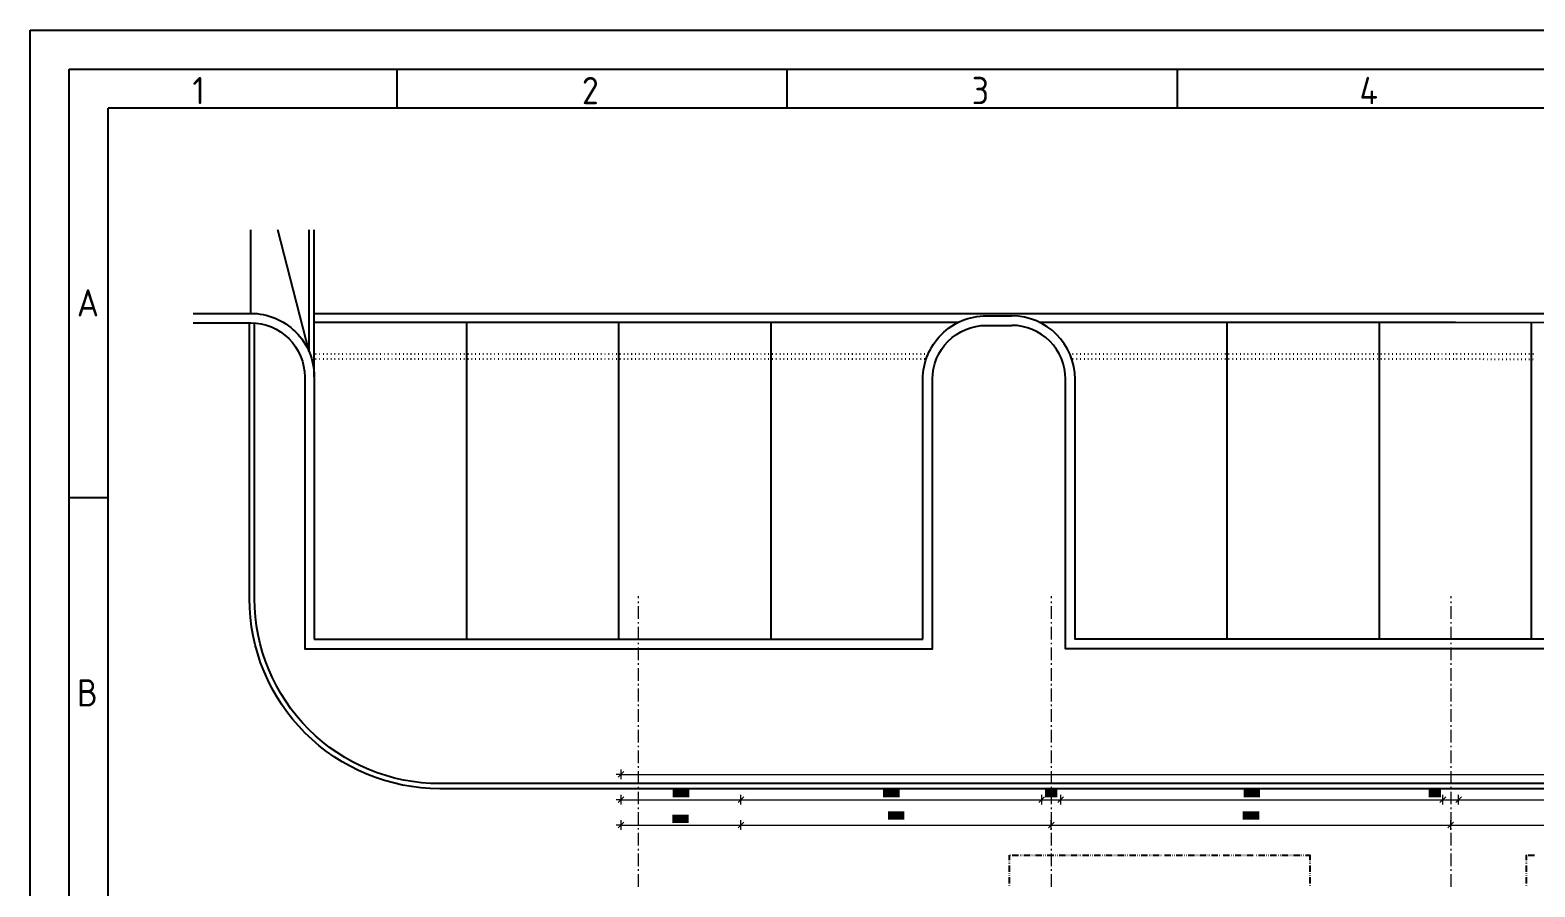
# Model space of a CAD drawing. Header units: millimetres. Extents: x 0 to 594, y 0 to 420.
# Drawn here: x 0 to 192.9, y 310.2 to 420 of the extents above; entities that cross this region are included whole.
import ezdxf

# ---------------------------------------------------------------- set-up
doc = ezdxf.new("R2010")
doc.units = ezdxf.units.MM
doc.header["$LTSCALE"] = 8
for name, color, linetype in [('035', 5, 'Continuous'), ('07', 7, 'Continuous'), ('PDF_CTU', 7, 'Continuous'), ('PDF_Dokresleni nad rovinou rezu', 7, 'Continuous'), ('PDF_Koty delkove', 7, 'Continuous'), ('PDF_Osy hlavni', 7, 'Continuous')]:
    doc.layers.add(name, color=color, linetype=linetype)
doc.styles.add('ISO Proportional', font='isocp.shx')

# ---------------------------------------------------------------- blocks, each defined once
blk = doc.blocks.new('IEC_border_a2')
at = {"layer": '035'}
for p, q in [((47, 415), (47, 410)), ((97, 415), (97, 410)), ((147, 415), (147, 410)), ((10, 10), (10, 410)), ((584, 410), (10, 410)), ((9.98, 360.04), (5, 360.04))]:
    blk.add_line(p, q, dxfattribs=at)
blk.add_lwpolyline([(0, 420), (594, 420), (594, 0), (0, 0)], close=True, dxfattribs=at)
at = {"layer": '07'}
blk.add_lwpolyline([(5, 415), (589, 415), (589, 5), (5, 5)], close=True, dxfattribs=at)
at = {"layer": '035', "style": 'ISO Proportional'}
for s, p in [('1', (20.81, 410.5)), ('2', (70.73, 410.5)), ('3', (120.68, 410.5)), ('4', (170.38, 410.5)), ('A', (6, 383.29)), ('B', (6, 333.29))]:
    blk.add_text(s, height=3.5, dxfattribs=at).set_placement(p)

msp = doc.modelspace()

# ---------------------------------------------------------------- linework, layer by layer
at = {"layer": 'PDF_CTU', "lineweight": 25}
for points in [[(20.9, 383.69), (28.28, 383.69, -0.414214), (36.41, 375.57), (36.41, 394.41)], [(20.9, 382.47), (28.28, 382.47, -0.414214), (35.19, 375.57), (35.19, 340.7), (115.64, 340.7), (115.64, 375.24, -0.414214), (122.55, 382.15), (125.8, 382.15)], [(458.4, 379.26), (458.4, 347.12, -0.414214), (434.02, 322.75), (415.75, 322.75), (52.5, 322.75, -0.414214), (28.12, 347.12), (28.12, 382.47)], [(406.16, 341.92), (406.16, 323.4), (52.5, 323.4, -0.414214), (28.77, 347.12), (28.77, 382.46)], [(36.41, 383.69), (424.03, 383.69), (433.59, 383.69, -0.058855), (458.57, 380.48, -0.085043), (491.74, 365.87, -0.100758), (522.01, 335.59, -0.085004), (536.62, 302.43, -0.057282), (539.82, 278.13), (539.75, 270.41), (539.82, 278.13)], [(114.42, 341.92), (114.42, 375.24, -0.414214), (122.55, 383.37), (125.8, 383.37)], [(328.96, 341.92), (328.95, 375.03, 0.414215), (320.83, 383.16), (317.58, 383.16, 0.414213), (309.45, 375.03), (309.45, 341.92), (231.44, 341.92), (231.44, 375.18, 0.414213), (223.31, 383.31), (220.06, 383.31, 0.414214), (211.94, 375.18), (211.94, 341.92), (133.92, 341.92), (133.92, 375.24, 0.414213), (125.8, 383.37)], [(406.32, 340.7), (327.74, 340.7), (327.74, 375.03, 0.414213), (320.83, 381.94), (317.58, 381.94, 0.414213), (310.67, 375.03), (310.67, 340.7), (230.22, 340.7), (230.22, 375.18, 0.414213), (223.31, 382.09), (220.06, 382.09, 0.414213), (213.15, 375.18), (213.15, 340.7), (132.7, 340.7), (132.7, 375.24, 0.414214), (125.8, 382.15)]]:
    msp.add_lwpolyline(points, format="xyb", dxfattribs=at)
for points in [[(28.28, 383.69), (28.28, 394.41)], [(35.76, 378.75), (31.76, 394.41)], [(35.76, 378.75), (35.76, 394.41)], [(36.41, 382.55), (119, 382.55)], [(55.91, 382.55), (55.91, 341.92)], [(75.41, 382.55), (75.41, 341.92)], [(94.92, 382.55), (94.92, 341.92)], [(129.34, 382.55), (182.68, 382.55), (216.53, 382.5)], [(153.43, 341.92), (153.43, 382.55)], [(172.93, 341.92), (172.93, 382.55)], [(192.43, 341.92), (192.43, 382.54)], [(36.58, 378.49), (36.67, 378.49)], [(37.07, 378.49), (37.15, 378.49)], [(37.56, 378.49), (37.64, 378.49)], [(38.05, 378.49), (38.13, 378.49)], [(38.53, 378.49), (38.62, 378.49)], [(39.02, 378.49), (39.1, 378.49)], [(39.51, 378.49), (39.59, 378.49)], [(40, 378.49), (40.08, 378.49)], [(40.49, 378.49), (40.57, 378.49)], [(40.97, 378.49), (41.05, 378.49)], [(41.46, 378.49), (41.54, 378.49)], [(41.95, 378.49), (42.03, 378.49)], [(42.44, 378.49), (42.52, 378.49)], [(42.92, 378.49), (43, 378.49)], [(43.41, 378.49), (43.49, 378.49)], [(43.9, 378.49), (43.98, 378.49)], [(44.39, 378.49), (44.47, 378.49)], [(44.87, 378.49), (44.95, 378.49)], [(45.36, 378.49), (45.44, 378.49)], [(45.85, 378.49), (45.93, 378.49)], [(46.34, 378.49), (46.42, 378.49)], [(46.82, 378.49), (46.91, 378.49)], [(47.31, 378.49), (47.39, 378.49)], [(47.8, 378.49), (47.88, 378.49)], [(48.29, 378.49), (48.37, 378.49)], [(48.77, 378.49), (48.86, 378.49)], [(49.26, 378.49), (49.34, 378.49)], [(49.75, 378.49), (49.83, 378.49)], [(50.24, 378.49), (50.32, 378.49)], [(50.72, 378.49), (50.81, 378.49)], [(51.21, 378.49), (51.29, 378.49)], [(51.7, 378.49), (51.78, 378.49)], [(52.19, 378.49), (52.27, 378.49)], [(52.67, 378.49), (52.76, 378.49)], [(53.16, 378.49), (53.24, 378.49)], [(53.65, 378.49), (53.73, 378.49)], [(54.14, 378.49), (54.22, 378.49)], [(54.63, 378.49), (54.71, 378.49)], [(55.11, 378.49), (55.19, 378.49)], [(55.6, 378.49), (55.68, 378.49)], [(56.09, 378.49), (56.17, 378.49)], [(56.58, 378.49), (56.66, 378.49)], [(57.06, 378.49), (57.14, 378.49)], [(57.55, 378.49), (57.63, 378.49)], [(58.04, 378.49), (58.12, 378.49)], [(58.53, 378.49), (58.61, 378.49)], [(59.01, 378.49), (59.09, 378.49)], [(59.5, 378.49), (59.58, 378.49)], [(59.99, 378.49), (60.07, 378.49)], [(60.48, 378.49), (60.56, 378.49)], [(60.96, 378.49), (61.05, 378.49)], [(61.45, 378.49), (61.53, 378.49)], [(61.94, 378.49), (62.02, 378.49)], [(62.43, 378.49), (62.51, 378.49)], [(62.91, 378.49), (63, 378.49)], [(63.4, 378.49), (63.48, 378.49)], [(63.89, 378.49), (63.97, 378.49)], [(64.38, 378.49), (64.46, 378.49)], [(64.86, 378.49), (64.95, 378.49)], [(65.35, 378.49), (65.43, 378.49)], [(65.84, 378.49), (65.92, 378.49)], [(66.33, 378.49), (66.41, 378.49)], [(66.81, 378.49), (66.9, 378.49)], [(67.3, 378.49), (67.38, 378.49)], [(67.79, 378.49), (67.87, 378.49)], [(68.28, 378.49), (68.36, 378.49)], [(68.77, 378.49), (68.85, 378.49)], [(69.25, 378.49), (69.33, 378.49)], [(69.74, 378.49), (69.82, 378.49)], [(70.23, 378.49), (70.31, 378.49)], [(70.72, 378.49), (70.8, 378.49)], [(71.2, 378.49), (71.28, 378.49)], [(71.69, 378.49), (71.77, 378.49)], [(72.18, 378.49), (72.26, 378.49)], [(72.67, 378.49), (72.75, 378.49)], [(73.15, 378.49), (73.23, 378.49)], [(73.64, 378.49), (73.72, 378.49)], [(74.13, 378.49), (74.21, 378.49)], [(74.62, 378.49), (74.7, 378.49)], [(75.1, 378.49), (75.18, 378.49)], [(75.59, 378.49), (75.67, 378.49)], [(76.08, 378.49), (76.16, 378.49)], [(76.57, 378.49), (76.65, 378.49)], [(77.05, 378.49), (77.14, 378.49)], [(77.54, 378.49), (77.62, 378.49)], [(78.03, 378.49), (78.11, 378.49)], [(78.52, 378.49), (78.6, 378.49)], [(79, 378.49), (79.09, 378.49)], [(79.49, 378.49), (79.57, 378.49)], [(79.98, 378.49), (80.06, 378.49)], [(80.47, 378.49), (80.55, 378.49)], [(80.95, 378.49), (81.04, 378.49)], [(81.44, 378.49), (81.52, 378.49)], [(81.93, 378.49), (82.01, 378.49)], [(82.42, 378.49), (82.5, 378.49)], [(82.9, 378.49), (82.99, 378.49)], [(83.39, 378.49), (83.47, 378.49)], [(83.88, 378.49), (83.96, 378.49)], [(84.37, 378.49), (84.45, 378.49)], [(84.86, 378.49), (84.94, 378.49)], [(85.34, 378.49), (85.42, 378.49)], [(85.83, 378.49), (85.91, 378.49)], [(86.32, 378.49), (86.4, 378.49)], [(86.81, 378.49), (86.89, 378.49)], [(87.29, 378.49), (87.37, 378.49)], [(87.78, 378.49), (87.86, 378.49)], [(88.27, 378.49), (88.35, 378.49)], [(88.76, 378.49), (88.84, 378.49)], [(89.24, 378.49), (89.32, 378.49)], [(89.73, 378.49), (89.81, 378.49)], [(90.22, 378.49), (90.3, 378.49)], [(90.71, 378.49), (90.79, 378.49)], [(91.19, 378.49), (91.28, 378.49)], [(91.68, 378.49), (91.76, 378.49)], [(92.17, 378.49), (92.25, 378.49)], [(92.66, 378.49), (92.74, 378.49)], [(93.14, 378.49), (93.23, 378.49)], [(93.63, 378.49), (93.71, 378.49)], [(94.12, 378.49), (94.2, 378.49)], [(94.61, 378.49), (94.69, 378.49)], [(95.09, 378.49), (95.18, 378.49)], [(95.58, 378.49), (95.66, 378.49)], [(96.07, 378.49), (96.15, 378.49)], [(96.56, 378.49), (96.64, 378.49)], [(97.04, 378.49), (97.13, 378.49)], [(97.53, 378.49), (97.61, 378.49)], [(98.02, 378.49), (98.1, 378.49)], [(98.51, 378.49), (98.59, 378.49)], [(99, 378.49), (99.08, 378.49)], [(99.48, 378.49), (99.56, 378.49)], [(99.97, 378.49), (100.05, 378.49)], [(100.46, 378.49), (100.54, 378.49)], [(100.95, 378.49), (101.03, 378.49)], [(101.43, 378.49), (101.51, 378.49)], [(101.92, 378.49), (102, 378.49)], [(102.41, 378.49), (102.49, 378.49)], [(102.9, 378.49), (102.98, 378.49)], [(103.38, 378.49), (103.46, 378.49)], [(103.87, 378.49), (103.95, 378.49)], [(104.36, 378.49), (104.44, 378.49)], [(104.85, 378.49), (104.93, 378.49)], [(105.33, 378.49), (105.42, 378.49)], [(105.82, 378.49), (105.9, 378.49)], [(106.31, 378.49), (106.39, 378.49)], [(106.8, 378.49), (106.88, 378.49)], [(107.28, 378.49), (107.37, 378.49)], [(107.77, 378.49), (107.85, 378.49)], [(108.26, 378.49), (108.34, 378.49)], [(108.75, 378.49), (108.83, 378.49)], [(109.23, 378.49), (109.32, 378.49)], [(109.72, 378.49), (109.8, 378.49)], [(110.21, 378.49), (110.29, 378.49)], [(110.7, 378.49), (110.78, 378.49)], [(111.18, 378.49), (111.27, 378.49)], [(111.67, 378.49), (111.75, 378.49)], [(112.16, 378.49), (112.24, 378.49)], [(112.65, 378.49), (112.73, 378.49)], [(113.14, 378.49), (113.22, 378.49)], [(113.62, 378.49), (113.7, 378.49)], [(114.11, 378.49), (114.19, 378.49)], [(114.6, 378.49), (114.68, 378.49)], [(115.09, 378.49), (115.1, 378.49)], [(133.61, 378.49), (133.69, 378.49)], [(134.1, 378.49), (134.18, 378.49)], [(134.59, 378.49), (134.67, 378.49)], [(135.08, 378.49), (135.16, 378.49)], [(135.56, 378.49), (135.65, 378.49)], [(136.05, 378.49), (136.13, 378.49)], [(136.54, 378.49), (136.62, 378.49)], [(137.03, 378.49), (137.11, 378.49)], [(137.51, 378.49), (137.6, 378.49)], [(138, 378.49), (138.08, 378.49)], [(138.49, 378.49), (138.57, 378.49)], [(138.98, 378.49), (139.06, 378.49)], [(139.46, 378.49), (139.55, 378.49)], [(139.95, 378.49), (140.03, 378.49)], [(140.44, 378.49), (140.52, 378.49)], [(140.93, 378.49), (141.01, 378.49)], [(141.41, 378.49), (141.5, 378.49)], [(141.9, 378.49), (141.98, 378.49)], [(142.39, 378.49), (142.47, 378.49)], [(142.88, 378.49), (142.96, 378.49)], [(143.37, 378.49), (143.45, 378.49)], [(143.85, 378.49), (143.93, 378.49)], [(144.34, 378.49), (144.42, 378.49)], [(144.83, 378.49), (144.91, 378.49)], [(145.32, 378.49), (145.4, 378.49)], [(145.8, 378.49), (145.88, 378.49)], [(146.29, 378.49), (146.37, 378.49)], [(146.78, 378.49), (146.86, 378.49)], [(147.27, 378.49), (147.35, 378.49)], [(147.75, 378.49), (147.83, 378.49)], [(148.24, 378.49), (148.32, 378.49)], [(148.73, 378.49), (148.81, 378.49)], [(149.22, 378.49), (149.3, 378.49)], [(149.7, 378.49), (149.79, 378.49)], [(150.19, 378.49), (150.27, 378.49)], [(150.68, 378.49), (150.76, 378.49)], [(151.17, 378.49), (151.25, 378.49)], [(151.65, 378.49), (151.74, 378.49)], [(152.14, 378.49), (152.22, 378.49)], [(152.63, 378.49), (152.71, 378.49)], [(153.12, 378.49), (153.2, 378.49)], [(153.6, 378.49), (153.69, 378.49)], [(154.09, 378.49), (154.17, 378.49)], [(154.58, 378.49), (154.66, 378.49)], [(155.07, 378.49), (155.15, 378.49)], [(155.55, 378.49), (155.64, 378.49)], [(156.04, 378.49), (156.12, 378.49)], [(156.53, 378.49), (156.61, 378.49)], [(157.02, 378.49), (157.1, 378.49)], [(157.51, 378.49), (157.59, 378.49)], [(157.99, 378.49), (158.07, 378.49)], [(158.48, 378.49), (158.56, 378.49)], [(158.97, 378.49), (159.05, 378.49)], [(159.46, 378.49), (159.54, 378.49)], [(159.94, 378.49), (160.02, 378.49)], [(160.43, 378.49), (160.51, 378.49)], [(160.92, 378.49), (161, 378.49)], [(161.41, 378.49), (161.49, 378.49)], [(161.89, 378.49), (161.97, 378.49)], [(162.38, 378.49), (162.46, 378.49)], [(162.87, 378.49), (162.95, 378.49)], [(163.36, 378.49), (163.44, 378.49)], [(163.84, 378.49), (163.93, 378.49)], [(164.33, 378.49), (164.41, 378.49)], [(164.82, 378.49), (164.9, 378.49)], [(165.31, 378.49), (165.39, 378.49)], [(165.79, 378.49), (165.88, 378.49)], [(166.28, 378.49), (166.36, 378.49)], [(166.77, 378.49), (166.85, 378.49)], [(167.26, 378.49), (167.34, 378.49)], [(167.74, 378.49), (167.83, 378.49)], [(168.23, 378.49), (168.31, 378.49)], [(168.72, 378.49), (168.8, 378.49)], [(169.21, 378.49), (169.29, 378.49)], [(169.69, 378.49), (169.78, 378.49)], [(170.18, 378.49), (170.26, 378.49)], [(170.67, 378.49), (170.75, 378.49)], [(171.16, 378.49), (171.24, 378.49)], [(171.65, 378.49), (171.73, 378.49)], [(172.13, 378.49), (172.21, 378.49)], [(172.62, 378.49), (172.7, 378.49)], [(173.11, 378.49), (173.19, 378.49)], [(173.6, 378.49), (173.68, 378.49)], [(174.08, 378.49), (174.16, 378.49)], [(174.57, 378.49), (174.65, 378.49)], [(175.06, 378.49), (175.14, 378.49)], [(175.55, 378.49), (175.63, 378.49)], [(176.03, 378.49), (176.11, 378.49)], [(176.52, 378.49), (176.6, 378.49)], [(177.01, 378.49), (177.09, 378.49)], [(177.5, 378.49), (177.58, 378.49)], [(177.98, 378.49), (178.06, 378.49)], [(178.47, 378.49), (178.55, 378.49)], [(178.96, 378.49), (179.04, 378.49)], [(179.45, 378.49), (179.53, 378.49)], [(179.93, 378.49), (180.02, 378.49)], [(180.42, 378.49), (180.5, 378.49)], [(180.91, 378.49), (180.99, 378.49)], [(181.4, 378.49), (181.48, 378.49)], [(181.88, 378.49), (181.97, 378.49)], [(182.37, 378.49), (182.45, 378.49)], [(182.82, 378.49), (182.91, 378.49)], [(183.31, 378.49), (183.39, 378.49)], [(183.8, 378.49), (183.88, 378.49)], [(184.29, 378.49), (184.37, 378.49)], [(184.77, 378.49), (184.86, 378.49)], [(185.26, 378.49), (185.34, 378.49)], [(185.75, 378.49), (185.83, 378.49)], [(186.24, 378.49), (186.32, 378.49)], [(186.72, 378.49), (186.81, 378.49)], [(187.21, 378.48), (187.29, 378.48)], [(187.7, 378.48), (187.78, 378.48)], [(188.19, 378.48), (188.27, 378.48)], [(188.67, 378.48), (188.76, 378.48)], [(189.16, 378.48), (189.24, 378.48)], [(189.65, 378.48), (189.73, 378.48)], [(190.14, 378.48), (190.22, 378.48)], [(190.63, 378.48), (190.71, 378.48)], [(191.11, 378.48), (191.19, 378.48)], [(191.6, 378.48), (191.68, 378.48)], [(192.09, 378.48), (192.17, 378.48)], [(192.58, 378.48), (192.66, 378.48)], [(36.58, 377.84), (36.67, 377.84)], [(37.07, 377.84), (37.15, 377.84)], [(37.56, 377.84), (37.64, 377.84)], [(38.05, 377.84), (38.13, 377.84)], [(38.53, 377.84), (38.62, 377.84)], [(39.02, 377.84), (39.1, 377.84)], [(39.51, 377.84), (39.59, 377.84)], [(40, 377.84), (40.08, 377.84)], [(40.49, 377.84), (40.57, 377.84)], [(40.97, 377.84), (41.05, 377.84)], [(41.46, 377.84), (41.54, 377.84)], [(41.95, 377.84), (42.03, 377.84)], [(42.44, 377.84), (42.52, 377.84)], [(42.92, 377.84), (43, 377.84)], [(43.41, 377.84), (43.49, 377.84)], [(43.9, 377.84), (43.98, 377.84)], [(44.39, 377.84), (44.47, 377.84)], [(44.87, 377.84), (44.95, 377.84)], [(45.36, 377.84), (45.44, 377.84)], [(45.85, 377.84), (45.93, 377.84)], [(46.34, 377.84), (46.42, 377.84)], [(46.82, 377.84), (46.91, 377.84)], [(47.31, 377.84), (47.39, 377.84)], [(47.8, 377.84), (47.88, 377.84)], [(48.29, 377.84), (48.37, 377.84)], [(48.77, 377.84), (48.86, 377.84)], [(49.26, 377.84), (49.34, 377.84)], [(49.75, 377.84), (49.83, 377.84)], [(50.24, 377.84), (50.32, 377.84)], [(50.72, 377.84), (50.81, 377.84)], [(51.21, 377.84), (51.29, 377.84)], [(51.7, 377.84), (51.78, 377.84)], [(52.19, 377.84), (52.27, 377.84)], [(52.67, 377.84), (52.76, 377.84)], [(53.16, 377.84), (53.24, 377.84)], [(53.65, 377.84), (53.73, 377.84)], [(54.14, 377.84), (54.22, 377.84)], [(54.63, 377.84), (54.71, 377.84)], [(55.11, 377.84), (55.19, 377.84)], [(55.6, 377.84), (55.68, 377.84)], [(56.09, 377.84), (56.17, 377.84)], [(56.58, 377.84), (56.66, 377.84)], [(57.06, 377.84), (57.14, 377.84)], [(57.55, 377.84), (57.63, 377.84)], [(58.04, 377.84), (58.12, 377.84)], [(58.53, 377.84), (58.61, 377.84)], [(59.01, 377.84), (59.09, 377.84)], [(59.5, 377.84), (59.58, 377.84)], [(59.99, 377.84), (60.07, 377.84)], [(60.48, 377.84), (60.56, 377.84)], [(60.96, 377.84), (61.05, 377.84)], [(61.45, 377.84), (61.53, 377.84)], [(61.94, 377.84), (62.02, 377.84)], [(62.43, 377.84), (62.51, 377.84)], [(62.91, 377.84), (63, 377.84)], [(63.4, 377.84), (63.48, 377.84)], [(63.89, 377.84), (63.97, 377.84)], [(64.38, 377.84), (64.46, 377.84)], [(64.86, 377.84), (64.95, 377.84)], [(65.35, 377.84), (65.43, 377.84)], [(65.84, 377.84), (65.92, 377.84)], [(66.33, 377.84), (66.41, 377.84)], [(66.81, 377.84), (66.9, 377.84)], [(67.3, 377.84), (67.38, 377.84)], [(67.79, 377.84), (67.87, 377.84)], [(68.28, 377.84), (68.36, 377.84)], [(68.77, 377.84), (68.85, 377.84)], [(69.25, 377.84), (69.33, 377.84)], [(69.74, 377.84), (69.82, 377.84)], [(70.23, 377.84), (70.31, 377.84)], [(70.72, 377.84), (70.8, 377.84)], [(71.2, 377.84), (71.28, 377.84)], [(71.69, 377.84), (71.77, 377.84)], [(72.18, 377.84), (72.26, 377.84)], [(72.67, 377.84), (72.75, 377.84)], [(73.15, 377.84), (73.23, 377.84)], [(73.64, 377.84), (73.72, 377.84)], [(74.13, 377.84), (74.21, 377.84)], [(74.62, 377.84), (74.7, 377.84)], [(75.1, 377.84), (75.18, 377.84)], [(75.59, 377.84), (75.67, 377.84)], [(76.08, 377.84), (76.16, 377.84)], [(76.57, 377.84), (76.65, 377.84)], [(77.05, 377.84), (77.14, 377.84)], [(77.54, 377.84), (77.62, 377.84)], [(78.03, 377.84), (78.11, 377.84)], [(78.52, 377.84), (78.6, 377.84)], [(79, 377.84), (79.09, 377.84)], [(79.49, 377.84), (79.57, 377.84)], [(79.98, 377.84), (80.06, 377.84)], [(80.47, 377.84), (80.55, 377.84)], [(80.95, 377.84), (81.04, 377.84)], [(81.44, 377.84), (81.52, 377.84)], [(81.93, 377.84), (82.01, 377.84)], [(82.42, 377.84), (82.5, 377.84)], [(82.9, 377.84), (82.99, 377.84)], [(83.39, 377.84), (83.47, 377.84)], [(83.88, 377.84), (83.96, 377.84)], [(84.37, 377.84), (84.45, 377.84)], [(84.86, 377.84), (84.94, 377.84)], [(85.34, 377.84), (85.42, 377.84)], [(85.83, 377.84), (85.91, 377.84)], [(86.32, 377.84), (86.4, 377.84)], [(86.81, 377.84), (86.89, 377.84)], [(87.29, 377.84), (87.37, 377.84)], [(87.78, 377.84), (87.86, 377.84)], [(88.27, 377.84), (88.35, 377.84)], [(88.76, 377.84), (88.84, 377.84)], [(89.24, 377.84), (89.32, 377.84)], [(89.73, 377.84), (89.81, 377.84)], [(90.22, 377.84), (90.3, 377.84)], [(90.71, 377.84), (90.79, 377.84)], [(91.19, 377.84), (91.28, 377.84)], [(91.68, 377.84), (91.76, 377.84)], [(92.17, 377.84), (92.25, 377.84)], [(92.66, 377.84), (92.74, 377.84)], [(93.14, 377.84), (93.23, 377.84)], [(93.63, 377.84), (93.71, 377.84)], [(94.12, 377.84), (94.2, 377.84)], [(94.61, 377.84), (94.69, 377.84)], [(95.09, 377.84), (95.18, 377.84)], [(95.58, 377.84), (95.66, 377.84)], [(96.07, 377.84), (96.15, 377.84)], [(96.56, 377.84), (96.64, 377.84)], [(97.04, 377.84), (97.13, 377.84)], [(97.53, 377.84), (97.61, 377.84)], [(98.02, 377.84), (98.1, 377.84)], [(98.51, 377.84), (98.59, 377.84)], [(99, 377.84), (99.08, 377.84)], [(99.48, 377.84), (99.56, 377.84)], [(99.97, 377.84), (100.05, 377.84)], [(100.46, 377.84), (100.54, 377.84)], [(100.95, 377.84), (101.03, 377.84)], [(101.43, 377.84), (101.51, 377.84)], [(101.92, 377.84), (102, 377.84)], [(102.41, 377.84), (102.49, 377.84)], [(102.9, 377.84), (102.98, 377.84)], [(103.38, 377.84), (103.46, 377.84)], [(103.87, 377.84), (103.95, 377.84)], [(104.36, 377.84), (104.44, 377.84)], [(104.85, 377.84), (104.93, 377.84)], [(105.33, 377.84), (105.42, 377.84)], [(105.82, 377.84), (105.9, 377.84)], [(106.31, 377.84), (106.39, 377.84)], [(106.8, 377.84), (106.88, 377.84)], [(107.28, 377.84), (107.37, 377.84)], [(107.77, 377.84), (107.85, 377.84)], [(108.26, 377.84), (108.34, 377.84)], [(108.75, 377.84), (108.83, 377.84)], [(109.23, 377.84), (109.32, 377.84)], [(109.72, 377.84), (109.8, 377.84)], [(110.21, 377.84), (110.29, 377.84)], [(110.7, 377.84), (110.78, 377.84)], [(111.18, 377.84), (111.27, 377.84)], [(111.67, 377.84), (111.75, 377.84)], [(112.16, 377.84), (112.24, 377.84)], [(112.65, 377.84), (112.73, 377.84)], [(113.14, 377.84), (113.22, 377.84)], [(113.62, 377.84), (113.7, 377.84)], [(114.11, 377.84), (114.19, 377.84)], [(114.6, 377.84), (114.68, 377.84)], [(133.61, 377.84), (133.69, 377.84)], [(134.1, 377.84), (134.18, 377.84)], [(134.59, 377.84), (134.67, 377.84)], [(135.08, 377.84), (135.16, 377.84)], [(135.56, 377.84), (135.65, 377.84)], [(136.05, 377.84), (136.13, 377.84)], [(136.54, 377.84), (136.62, 377.84)], [(137.03, 377.84), (137.11, 377.84)], [(137.51, 377.84), (137.6, 377.84)], [(138, 377.84), (138.08, 377.84)], [(138.49, 377.84), (138.57, 377.84)], [(138.98, 377.84), (139.06, 377.84)], [(139.46, 377.84), (139.55, 377.84)], [(139.95, 377.84), (140.03, 377.84)], [(140.44, 377.84), (140.52, 377.84)], [(140.93, 377.84), (141.01, 377.84)], [(141.41, 377.84), (141.5, 377.84)], [(141.9, 377.84), (141.98, 377.84)], [(142.39, 377.84), (142.47, 377.84)], [(142.88, 377.84), (142.96, 377.84)], [(143.37, 377.84), (143.45, 377.84)], [(143.85, 377.84), (143.93, 377.84)], [(144.34, 377.84), (144.42, 377.84)], [(144.83, 377.84), (144.91, 377.84)], [(145.32, 377.84), (145.4, 377.84)], [(145.8, 377.84), (145.88, 377.84)], [(146.29, 377.84), (146.37, 377.84)], [(146.78, 377.84), (146.86, 377.84)], [(147.27, 377.84), (147.35, 377.84)], [(147.75, 377.84), (147.83, 377.84)], [(148.24, 377.84), (148.32, 377.84)], [(148.73, 377.84), (148.81, 377.84)], [(149.22, 377.84), (149.3, 377.84)], [(149.7, 377.84), (149.79, 377.84)], [(150.19, 377.84), (150.27, 377.84)], [(150.68, 377.84), (150.76, 377.84)], [(151.17, 377.84), (151.25, 377.84)], [(151.65, 377.84), (151.74, 377.84)], [(152.14, 377.84), (152.22, 377.84)], [(152.63, 377.84), (152.71, 377.84)], [(153.12, 377.84), (153.2, 377.84)], [(153.6, 377.84), (153.69, 377.84)], [(154.09, 377.84), (154.17, 377.84)], [(154.58, 377.84), (154.66, 377.84)], [(155.07, 377.84), (155.15, 377.84)], [(155.55, 377.84), (155.64, 377.84)], [(156.04, 377.84), (156.12, 377.84)], [(156.53, 377.84), (156.61, 377.84)], [(157.02, 377.84), (157.1, 377.84)], [(157.51, 377.84), (157.59, 377.84)], [(157.99, 377.84), (158.07, 377.84)], [(158.48, 377.84), (158.56, 377.84)], [(158.97, 377.84), (159.05, 377.84)], [(159.46, 377.84), (159.54, 377.84)], [(159.94, 377.84), (160.02, 377.84)], [(160.43, 377.84), (160.51, 377.84)], [(160.92, 377.84), (161, 377.84)], [(161.41, 377.84), (161.49, 377.84)], [(161.89, 377.84), (161.97, 377.84)], [(162.38, 377.84), (162.46, 377.84)], [(162.87, 377.84), (162.95, 377.84)], [(163.36, 377.84), (163.44, 377.84)], [(163.84, 377.84), (163.93, 377.84)], [(164.33, 377.84), (164.41, 377.84)], [(164.82, 377.84), (164.9, 377.84)], [(165.31, 377.84), (165.39, 377.84)], [(165.79, 377.84), (165.88, 377.84)], [(166.28, 377.84), (166.36, 377.84)], [(166.77, 377.84), (166.85, 377.84)], [(167.26, 377.84), (167.34, 377.84)], [(167.74, 377.84), (167.83, 377.84)], [(168.23, 377.84), (168.31, 377.84)], [(168.72, 377.84), (168.8, 377.84)], [(169.21, 377.84), (169.29, 377.84)], [(169.69, 377.84), (169.78, 377.84)], [(170.18, 377.84), (170.26, 377.84)], [(170.67, 377.84), (170.75, 377.84)], [(171.16, 377.84), (171.24, 377.84)], [(171.65, 377.84), (171.73, 377.84)], [(172.13, 377.84), (172.21, 377.84)], [(172.62, 377.84), (172.7, 377.84)], [(173.11, 377.84), (173.19, 377.84)], [(173.6, 377.84), (173.68, 377.84)], [(174.08, 377.84), (174.16, 377.84)], [(174.57, 377.84), (174.65, 377.84)], [(175.06, 377.84), (175.14, 377.84)], [(175.55, 377.84), (175.63, 377.84)], [(176.03, 377.84), (176.11, 377.84)], [(176.52, 377.84), (176.6, 377.84)], [(177.01, 377.84), (177.09, 377.84)], [(177.5, 377.84), (177.58, 377.84)], [(177.98, 377.84), (178.06, 377.84)], [(178.47, 377.84), (178.55, 377.84)], [(178.96, 377.84), (179.04, 377.84)], [(179.45, 377.84), (179.53, 377.84)], [(179.93, 377.84), (180.02, 377.84)], [(180.42, 377.84), (180.5, 377.84)], [(180.91, 377.84), (180.99, 377.84)], [(181.4, 377.84), (181.48, 377.84)], [(181.88, 377.84), (181.97, 377.84)], [(182.37, 377.84), (182.45, 377.84)], [(182.82, 377.84), (182.9, 377.84)], [(183.31, 377.84), (183.39, 377.84)], [(183.79, 377.84), (183.87, 377.84)], [(184.28, 377.84), (184.36, 377.84)], [(184.77, 377.84), (184.85, 377.84)], [(185.26, 377.84), (185.34, 377.84)], [(185.74, 377.84), (185.82, 377.84)], [(186.23, 377.84), (186.31, 377.83)], [(186.72, 377.83), (186.8, 377.83)], [(187.21, 377.83), (187.29, 377.83)], [(187.69, 377.83), (187.77, 377.83)], [(188.18, 377.83), (188.26, 377.83)], [(188.67, 377.83), (188.75, 377.83)], [(189.16, 377.83), (189.24, 377.83)], [(189.64, 377.83), (189.73, 377.83)], [(190.13, 377.83), (190.21, 377.83)], [(190.62, 377.83), (190.7, 377.83)], [(191.11, 377.83), (191.19, 377.83)], [(191.59, 377.83), (191.68, 377.83)], [(192.08, 377.82), (192.16, 377.82)], [(192.57, 377.82), (192.65, 377.82)], [(36.41, 375.57), (36.41, 341.92)], [(36.41, 375.57), (36.41, 343.06)], [(36.41, 341.92), (114.42, 341.92)]]:
    msp.add_lwpolyline(points, dxfattribs=at)
at = {"layer": 'PDF_CTU', "lineweight": 25, "transparency": 33554559}
for points in [[(36.35, 378.49), (36.41, 378.54), (36.41, 378.44), (36.46, 378.49)], [(115.05, 378.49), (115.1, 378.54), (115.1, 378.44), (115.15, 378.49)], [(133.19, 378.49), (133.24, 378.54), (133.24, 378.44), (133.29, 378.49)], [(182.62, 378.49), (182.68, 378.54), (182.68, 378.44), (182.73, 378.49)], [(182.62, 378.49), (182.68, 378.54), (182.68, 378.44), (182.73, 378.49)], [(36.35, 377.84), (36.41, 377.89), (36.41, 377.79), (36.46, 377.84)], [(114.8, 377.84), (114.85, 377.89), (114.85, 377.79), (114.9, 377.84)], [(133.44, 377.84), (133.49, 377.89), (133.49, 377.79), (133.55, 377.84)], [(182.62, 377.84), (182.68, 377.89), (182.68, 377.79), (182.73, 377.84)], [(182.62, 377.84), (182.68, 377.89), (182.68, 377.79), (182.73, 377.84)]]:
    msp.add_solid(points, dxfattribs=at)
at = {"layer": 'PDF_Dokresleni nad rovinou rezu', "lineweight": 25}
for points in [[(125.47, 314.25), (125.47, 313.59)], [(125.47, 313.39), (125.47, 313.35)], [(125.47, 313.15), (125.47, 313.11)], [(125.47, 312.9), (125.47, 312.09)], [(125.61, 314.25), (125.65, 314.25)], [(125.85, 314.25), (126.67, 314.25)], [(126.87, 314.25), (126.91, 314.25)], [(127.11, 314.25), (127.15, 314.25)], [(127.36, 314.25), (128.17, 314.25)], [(128.37, 314.25), (128.41, 314.25)], [(128.62, 314.25), (128.66, 314.25)], [(128.86, 314.25), (129.67, 314.25)], [(129.88, 314.25), (129.92, 314.25)], [(130.12, 314.25), (130.16, 314.25)], [(130.36, 314.25), (131.18, 314.25)], [(131.38, 314.25), (131.42, 314.25)], [(131.62, 314.25), (131.66, 314.25)], [(131.87, 314.25), (132.68, 314.25)], [(132.88, 314.25), (132.92, 314.25)], [(133.13, 314.25), (133.17, 314.25)], [(133.37, 314.25), (134.18, 314.25)], [(134.39, 314.25), (134.43, 314.25)], [(134.63, 314.25), (134.67, 314.25)], [(134.87, 314.25), (135.69, 314.25)], [(135.89, 314.25), (135.93, 314.25)], [(136.13, 314.25), (136.17, 314.25)], [(136.38, 314.25), (137.19, 314.25)], [(137.39, 314.25), (137.43, 314.25)], [(137.64, 314.25), (137.68, 314.25)], [(137.88, 314.25), (138.69, 314.25)], [(138.9, 314.25), (138.94, 314.25)], [(139.14, 314.25), (139.18, 314.25)], [(139.38, 314.25), (140.2, 314.25)], [(140.4, 314.25), (140.44, 314.25)], [(140.64, 314.25), (140.68, 314.25)], [(140.89, 314.25), (141.7, 314.25)], [(141.9, 314.25), (141.94, 314.25)], [(142.15, 314.25), (142.19, 314.25)], [(142.39, 314.25), (143.2, 314.25)], [(143.41, 314.25), (143.45, 314.25)], [(143.65, 314.25), (143.69, 314.25)], [(143.89, 314.25), (144.71, 314.25)], [(144.91, 314.25), (144.95, 314.25)], [(145.15, 314.25), (145.19, 314.25)], [(145.4, 314.25), (146.21, 314.25)], [(146.41, 314.25), (146.45, 314.25)], [(146.66, 314.25), (146.7, 314.25)], [(146.9, 314.25), (147.71, 314.25)], [(147.92, 314.25), (147.96, 314.25)], [(148.16, 314.25), (148.2, 314.25)], [(148.4, 314.25), (149.22, 314.25)], [(149.42, 314.25), (149.46, 314.25)], [(149.66, 314.25), (149.7, 314.25)], [(149.91, 314.25), (150.72, 314.25)], [(150.92, 314.25), (150.96, 314.25)], [(151.17, 314.25), (151.21, 314.25)], [(151.41, 314.25), (152.22, 314.25)], [(152.43, 314.25), (152.47, 314.25)], [(152.67, 314.25), (152.71, 314.25)], [(152.91, 314.25), (153.73, 314.25)], [(153.93, 314.25), (153.97, 314.25)], [(154.17, 314.25), (154.21, 314.25)], [(154.42, 314.25), (155.23, 314.25)], [(155.43, 314.25), (155.47, 314.25)], [(155.68, 314.25), (155.72, 314.25)], [(155.92, 314.25), (156.73, 314.25)], [(156.94, 314.25), (156.98, 314.25)], [(157.18, 314.25), (157.22, 314.25)], [(157.42, 314.25), (158.24, 314.25)], [(158.44, 314.25), (158.48, 314.25)], [(158.68, 314.25), (158.72, 314.25)], [(158.93, 314.25), (159.74, 314.25)], [(159.94, 314.25), (159.98, 314.25)], [(160.19, 314.25), (160.23, 314.25)], [(160.43, 314.25), (161.24, 314.25)], [(161.45, 314.25), (161.49, 314.25)], [(161.69, 314.25), (161.73, 314.25)], [(161.93, 314.25), (162.75, 314.25)], [(162.95, 314.25), (162.99, 314.25)], [(163.19, 314.25), (163.23, 314.25)], [(163.44, 314.25), (163.99, 314.25), (163.99, 313.59)], [(163.99, 313.39), (163.99, 313.35)], [(163.99, 313.15), (163.99, 313.11)], [(163.99, 312.9), (163.99, 312.09)], [(191.74, 314.25), (191.74, 313.59)], [(191.74, 313.39), (191.74, 313.35)], [(191.74, 313.15), (191.74, 313.11)], [(191.74, 312.9), (191.74, 312.09)], [(191.76, 314.25), (191.8, 314.25)], [(192, 314.25), (192.81, 314.25)], [(125.47, 311.89), (125.47, 311.85)], [(125.47, 311.64), (125.47, 311.6)], [(125.47, 311.4), (125.47, 310.59)], [(163.99, 311.89), (163.99, 311.85)], [(163.99, 311.64), (163.99, 311.6)], [(163.99, 311.4), (163.99, 310.59)], [(191.74, 311.89), (191.74, 311.85)], [(191.74, 311.64), (191.74, 311.6)], [(191.74, 311.4), (191.74, 310.59)], [(125.47, 310.39), (125.47, 310.34)], [(163.99, 310.39), (163.99, 310.34)], [(191.74, 310.39), (191.74, 310.34)]]:
    msp.add_lwpolyline(points, dxfattribs=at)
at = {"layer": 'PDF_Dokresleni nad rovinou rezu', "lineweight": 25, "transparency": 33554559}
for points in [[(125.42, 314.25), (125.47, 314.3), (125.47, 314.2), (125.52, 314.25)], [(125.47, 314.3), (125.52, 314.25), (125.42, 314.25), (125.47, 314.2)], [(163.99, 314.3), (164.04, 314.25), (163.94, 314.25), (163.99, 314.2)], [(163.94, 314.25), (163.99, 314.3), (163.99, 314.2), (164.04, 314.25)], [(191.69, 314.25), (191.74, 314.3), (191.74, 314.2), (191.79, 314.25)], [(191.74, 314.3), (191.79, 314.25), (191.69, 314.25), (191.74, 314.2)]]:
    msp.add_solid(points, dxfattribs=at)
at = {"layer": 'PDF_Koty delkove', "lineweight": 18}
for points in [[(75.73, 324.59), (75.12, 324.59)], [(75.37, 324.23), (76.1, 324.96)], [(75.73, 323.98), (75.73, 324.59), (75.73, 325.2)], [(75.73, 324.59), (459.14, 324.59)], [(82.78, 321.75), (82.78, 322.56), (82.61, 322.35)], [(83.29, 322.06), (83.26, 322.13), (83.22, 322.17), (83.2, 322.18), (83.11, 322.18), (83.09, 322.17), (83.04, 322.13), (83.01, 322.06), (83, 321.99), (83, 321.94), (83.01, 321.87), (83.04, 321.8), (83.09, 321.76), (83.13, 321.75), (83.17, 321.75), (83.22, 321.76), (83.26, 321.8), (83.29, 321.87), (83.3, 321.94)], [(83.11, 322.18), (83.09, 322.2), (83.06, 322.24), (83.03, 322.29), (83.02, 322.35), (83.02, 322.4), (83.03, 322.45), (83.06, 322.51), (83.1, 322.55), (83.13, 322.56), (83.17, 322.56), (83.21, 322.55), (83.25, 322.51), (83.27, 322.45), (83.28, 322.4), (83.28, 322.35), (83.27, 322.29), (83.25, 322.24), (83.22, 322.2), (83.2, 322.18)], [(83.55, 322.49), (83.53, 322.45), (83.52, 322.4), (83.52, 322.29), (83.53, 322.24), (83.55, 322.18), (83.61, 322.14), (83.65, 322.13), (83.8, 322.13)], [(83.61, 321.75), (83.72, 321.89), (83.78, 322.02), (83.82, 322.21), (83.82, 322.4), (83.81, 322.45), (83.79, 322.49), (83.77, 322.52), (83.74, 322.55), (83.69, 322.56), (83.65, 322.56), (83.61, 322.55), (83.58, 322.52), (83.55, 322.49)], [(109.74, 321.97), (109.44, 321.97), (109.57, 322.56)], [(109.66, 321.75), (109.66, 322.16)], [(109.96, 322.4), (109.96, 322.56), (110.26, 322.56), (110.09, 321.75)], [(110.78, 321.97), (110.48, 321.97), (110.61, 322.56)], [(110.7, 321.75), (110.7, 322.16)], [(111.28, 322.56), (111.02, 322.56), (111.02, 322.18), (111.13, 322.18), (111.21, 322.16), (111.25, 322.12), (111.29, 322.05), (111.3, 321.99), (111.3, 321.94), (111.29, 321.89)], [(130.22, 322.56), (130.35, 322.56), (130.4, 322.55), (130.44, 322.52), (130.46, 322.48), (130.48, 322.4), (130.48, 322.35), (130.46, 322.26), (130.42, 322.21), (130.35, 322.18), (130.27, 322.18)], [(130.22, 321.75), (130.37, 321.75), (130.43, 321.78), (130.47, 321.82), (130.49, 321.89), (130.5, 321.94), (130.5, 321.99), (130.49, 322.06), (130.47, 322.12), (130.43, 322.16), (130.35, 322.18)], [(131.54, 322.08), (131.54, 322.24), (131.53, 322.32), (131.51, 322.41), (131.48, 322.49), (131.44, 322.55), (131.41, 322.56), (131.37, 322.56), (131.35, 322.55), (131.31, 322.49), (131.27, 322.41), (131.25, 322.32), (131.24, 322.24), (131.24, 322.08), (131.25, 321.99), (131.27, 321.9), (131.31, 321.82), (131.35, 321.76), (131.37, 321.75), (131.41, 321.75), (131.44, 321.76), (131.48, 321.82), (131.51, 321.9), (131.53, 321.99), (131.54, 322.08)], [(155.66, 322.18), (155.81, 322.18), (155.86, 322.17), (155.89, 322.14), (155.91, 322.12), (155.93, 322.08), (155.94, 322.02), (155.94, 321.91), (155.93, 321.86), (155.91, 321.82), (155.89, 321.79), (155.86, 321.76), (155.81, 321.75), (155.77, 321.75), (155.73, 321.76), (155.69, 321.79), (155.67, 321.82), (155.65, 321.86), (155.64, 321.91), (155.64, 322.1), (155.68, 322.29), (155.75, 322.43), (155.86, 322.56)], [(156.35, 322.55), (156.33, 322.56), (156.29, 322.56), (156.27, 322.55), (156.22, 322.49), (156.19, 322.41), (156.17, 322.32), (156.16, 322.24), (156.16, 322.08), (156.17, 321.99), (156.19, 321.9), (156.22, 321.82), (156.27, 321.76), (156.29, 321.75), (156.33, 321.75), (156.35, 321.76), (156.4, 321.82), (156.43, 321.9), (156.45, 321.99), (156.46, 322.08)], [(156.46, 322.08), (156.46, 322.24), (156.45, 322.32), (156.43, 322.41), (156.4, 322.49), (156.35, 322.55)], [(156.98, 321.75), (156.68, 321.75), (156.96, 322.29), (156.98, 322.35), (156.98, 322.43), (156.96, 322.48), (156.93, 322.52), (156.9, 322.55), (156.85, 322.56), (156.81, 322.56), (156.77, 322.55), (156.73, 322.52), (156.7, 322.48), (156.68, 322.4)], [(157.48, 322.56), (157.22, 322.56), (157.22, 322.18), (157.33, 322.18), (157.41, 322.16), (157.45, 322.12), (157.49, 322.05), (157.5, 321.99), (157.5, 321.94), (157.49, 321.89), (157.47, 321.83), (157.44, 321.79), (157.4, 321.76), (157.33, 321.75), (157.22, 321.75)], [(180.14, 322.56), (179.88, 322.56), (179.88, 322.18), (179.99, 322.18), (180.07, 322.16), (180.11, 322.12), (180.16, 322.05), (180.17, 321.99), (180.17, 321.94), (180.16, 321.89), (180.13, 321.83), (180.1, 321.79), (180.06, 321.76), (179.99, 321.75), (179.88, 321.75)], [(75.73, 321.34), (75.12, 321.34)], [(75.37, 320.98), (76.1, 321.71)], [(75.73, 320.73), (75.73, 321.34), (75.73, 321.95)], [(75.73, 321.34), (91.09, 321.34), (129.65, 321.34), (132.09, 321.34), (181.05, 321.34), (183.08, 321.34), (232.04, 321.34), (234.48, 321.34), (283.24, 321.34), (285.68, 321.34), (334.44, 321.34), (336.88, 321.34), (369.38, 321.34), (384.46, 321.34), (459.14, 321.34)], [(83.3, 321.94), (83.3, 321.99), (83.29, 322.06)], [(90.73, 320.98), (91.46, 321.71)], [(91.09, 320.73), (91.09, 321.34), (91.09, 321.95)], [(111.29, 321.89), (111.27, 321.83), (111.24, 321.79), (111.2, 321.76), (111.13, 321.75), (111.02, 321.75)], [(129.29, 320.98), (130.02, 321.71)], [(129.65, 320.73), (129.65, 321.34), (129.65, 321.95)], [(131.72, 320.98), (132.46, 321.71)], [(132.09, 320.73), (132.09, 321.34), (132.09, 321.95)], [(180.69, 320.98), (181.42, 321.71)], [(181.05, 320.73), (181.05, 321.34), (181.05, 321.95)], [(182.72, 320.98), (183.45, 321.71)], [(183.08, 320.73), (183.08, 321.34), (183.08, 321.95)], [(75.37, 317.73), (76.1, 318.46)], [(75.73, 317.48), (75.73, 318.09), (75.73, 318.7)], [(82.72, 318.49), (82.72, 319.3), (82.55, 319.09)], [(82.98, 318.87), (82.95, 318.8), (82.94, 318.73), (82.94, 318.68), (82.95, 318.61), (82.98, 318.54), (83.02, 318.5), (83.07, 318.49), (83.11, 318.49), (83.15, 318.5), (83.2, 318.54), (83.23, 318.61), (83.24, 318.68)], [(83.05, 318.92), (83.02, 318.94), (82.99, 318.98), (82.97, 319.03), (82.96, 319.09), (82.96, 319.14), (82.97, 319.19), (82.99, 319.25), (83.03, 319.29), (83.07, 319.3), (83.11, 319.3), (83.14, 319.29), (83.19, 319.25), (83.21, 319.19), (83.22, 319.14), (83.22, 319.09), (83.21, 319.03), (83.19, 318.98), (83.15, 318.94), (83.13, 318.92)], [(83.24, 318.68), (83.24, 318.73), (83.23, 318.8), (83.2, 318.87), (83.15, 318.91), (83.13, 318.92), (83.05, 318.92), (83.02, 318.91), (82.98, 318.87)], [(83.54, 318.49), (83.65, 318.63), (83.72, 318.76), (83.76, 318.95), (83.76, 319.14), (83.75, 319.19), (83.73, 319.24), (83.71, 319.26), (83.67, 319.29), (83.63, 319.3), (83.59, 319.3), (83.54, 319.29), (83.51, 319.26), (83.49, 319.24), (83.47, 319.19), (83.46, 319.14), (83.46, 319.03), (83.47, 318.98), (83.49, 318.92), (83.54, 318.88)], [(83.54, 318.88), (83.59, 318.87), (83.74, 318.87)], [(90.73, 317.73), (91.46, 318.46)], [(91.09, 317.48), (91.09, 318.09), (91.09, 318.7)], [(110.35, 319.12), (110.05, 319.12), (110.18, 319.72)], [(110.27, 318.91), (110.27, 319.31)], [(110.66, 319.35), (110.62, 319.39), (110.6, 319.45), (110.59, 319.5), (110.59, 319.56), (110.6, 319.61), (110.62, 319.66), (110.67, 319.71), (110.7, 319.72), (110.74, 319.72), (110.78, 319.71), (110.82, 319.66), (110.84, 319.61), (110.85, 319.56), (110.85, 319.5), (110.84, 319.45), (110.82, 319.39), (110.79, 319.35), (110.77, 319.34)], [(110.68, 319.34), (110.66, 319.35)], [(111.18, 318.91), (111.29, 319.04), (111.35, 319.18), (111.39, 319.37), (111.39, 319.56), (111.38, 319.61), (111.36, 319.65), (111.34, 319.68), (111.31, 319.71), (111.26, 319.72), (111.22, 319.72), (111.18, 319.71), (111.14, 319.68), (111.12, 319.65), (111.1, 319.61), (111.09, 319.56), (111.09, 319.45), (111.1, 319.39), (111.12, 319.34), (111.18, 319.3), (111.22, 319.28), (111.37, 319.28)], [(111.89, 319.72), (111.63, 319.72), (111.63, 319.34), (111.74, 319.34), (111.82, 319.31), (111.86, 319.27), (111.9, 319.2), (111.91, 319.15), (111.91, 319.1), (111.9, 319.04), (111.88, 318.99), (111.85, 318.95)], [(111.85, 318.95), (111.81, 318.92), (111.74, 318.91), (111.63, 318.91)], [(130.51, 317.73), (131.24, 318.46)], [(130.87, 317.48), (130.87, 318.09), (130.87, 318.7)], [(155.56, 319.34), (155.71, 319.34), (155.75, 319.33), (155.79, 319.3), (155.81, 319.27), (155.83, 319.23), (155.84, 319.18), (155.84, 319.07), (155.83, 319.01), (155.81, 318.97), (155.79, 318.95), (155.75, 318.92), (155.71, 318.91), (155.67, 318.91), (155.62, 318.92), (155.59, 318.95), (155.57, 318.97), (155.55, 319.01), (155.54, 319.07), (155.54, 319.26), (155.58, 319.45), (155.65, 319.58), (155.75, 319.72)], [(156.08, 319.72), (156.21, 319.72), (156.25, 319.71), (156.3, 319.68), (156.32, 319.64), (156.34, 319.56), (156.34, 319.5), (156.32, 319.42), (156.27, 319.37), (156.21, 319.34), (156.12, 319.34)], [(156.08, 318.91), (156.23, 318.91), (156.29, 318.93), (156.33, 318.97), (156.35, 319.04), (156.36, 319.1), (156.36, 319.15), (156.35, 319.22), (156.33, 319.27), (156.29, 319.31), (156.21, 319.34)], [(156.77, 319.71), (156.75, 319.72), (156.71, 319.72), (156.69, 319.71), (156.64, 319.65), (156.61, 319.57), (156.59, 319.47), (156.58, 319.39), (156.58, 319.23), (156.59, 319.15), (156.61, 319.05), (156.64, 318.97), (156.69, 318.92), (156.71, 318.91), (156.75, 318.91), (156.77, 318.92), (156.82, 318.97), (156.85, 319.05), (156.87, 319.15), (156.88, 319.23)], [(156.88, 319.23), (156.88, 319.39), (156.87, 319.47), (156.85, 319.57), (156.82, 319.65), (156.77, 319.71)], [(181.7, 317.73), (182.43, 318.46)], [(182.07, 317.48), (182.07, 318.09), (182.07, 318.7)], [(75.73, 318.09), (75.12, 318.09)], [(75.73, 318.09), (91.09, 318.09), (130.87, 318.09), (135.18, 318.09), (136.3, 318.09), (144.16, 318.09), (145.52, 318.09), (182.07, 318.09), (233.26, 318.09), (284.46, 318.09), (335.66, 318.09), (384.46, 318.09), (387.71, 318.09), (397.9, 318.09), (438.98, 318.09), (451.17, 318.09), (459.14, 318.09)]]:
    msp.add_lwpolyline(points, dxfattribs=at)
for points in [[(84.35, 322.08), (84.35, 322.24), (84.33, 322.32), (84.31, 322.41), (84.28, 322.49), (84.24, 322.55), (84.21, 322.56), (84.17, 322.56), (84.15, 322.55), (84.11, 322.49), (84.07, 322.41), (84.05, 322.32), (84.04, 322.24), (84.04, 322.08), (84.05, 321.99), (84.07, 321.9), (84.11, 321.82), (84.15, 321.76), (84.17, 321.75), (84.21, 321.75), (84.24, 321.76), (84.28, 321.82), (84.31, 321.9), (84.33, 321.99)], [(131.02, 322.08), (131.02, 322.24), (131.01, 322.32), (130.99, 322.41), (130.96, 322.49), (130.92, 322.55), (130.89, 322.56), (130.85, 322.56), (130.83, 322.55), (130.79, 322.49), (130.75, 322.41), (130.73, 322.32), (130.72, 322.24), (130.72, 322.08), (130.73, 321.99), (130.75, 321.9), (130.79, 321.82), (130.83, 321.76), (130.85, 321.75), (130.89, 321.75), (130.92, 321.76), (130.96, 321.82), (130.99, 321.9), (131.01, 321.99)], [(180.69, 322.08), (180.69, 322.24), (180.68, 322.32), (180.65, 322.41), (180.62, 322.49), (180.58, 322.55), (180.56, 322.56), (180.51, 322.56), (180.49, 322.55), (180.45, 322.49), (180.42, 322.41), (180.39, 322.32), (180.38, 322.24), (180.38, 322.08), (180.39, 321.99), (180.42, 321.9), (180.45, 321.82), (180.49, 321.76), (180.51, 321.75), (180.56, 321.75), (180.58, 321.76), (180.62, 321.82), (180.65, 321.9), (180.68, 321.99)], [(84.28, 318.82), (84.28, 318.98), (84.27, 319.06), (84.25, 319.15), (84.22, 319.24), (84.17, 319.29), (84.15, 319.3), (84.11, 319.3), (84.09, 319.29), (84.04, 319.24), (84.01, 319.15), (83.99, 319.06), (83.98, 318.98), (83.98, 318.82), (83.99, 318.73), (84.01, 318.64), (84.04, 318.56), (84.09, 318.5), (84.11, 318.49), (84.15, 318.49), (84.17, 318.5), (84.22, 318.56), (84.25, 318.64), (84.27, 318.73)], [(110.87, 319.1), (110.87, 319.15), (110.86, 319.22), (110.83, 319.28), (110.79, 319.33), (110.77, 319.34), (110.68, 319.34), (110.66, 319.33), (110.61, 319.28), (110.58, 319.22), (110.57, 319.15), (110.57, 319.1), (110.58, 319.03), (110.61, 318.96), (110.66, 318.92), (110.7, 318.91), (110.74, 318.91), (110.79, 318.92), (110.83, 318.96), (110.86, 319.03)], [(157.4, 319.23), (157.4, 319.39), (157.39, 319.47), (157.37, 319.57), (157.34, 319.65), (157.29, 319.71), (157.27, 319.72), (157.23, 319.72), (157.21, 319.71), (157.16, 319.65), (157.13, 319.57), (157.11, 319.47), (157.1, 319.39), (157.1, 319.23), (157.11, 319.15), (157.13, 319.05), (157.16, 318.97), (157.21, 318.92), (157.23, 318.91), (157.27, 318.91), (157.29, 318.92), (157.34, 318.97), (157.37, 319.05), (157.39, 319.15)]]:
    msp.add_lwpolyline(points, close=True, dxfattribs=at)
msp.add_lwpolyline([(179.65, 321.75), (179.34, 321.75), (179.62, 322.29), (179.65, 322.35), (179.65, 322.43, 0.983144), (179.34, 322.4)], format="xyb", dxfattribs=at)
at = {"layer": 'PDF_Koty delkove', "color": 7, "lineweight": 18, "true_color": 0xffffff, "transparency": 33554559}
for points in [[(82.36, 321.63), (84.47, 321.63), (82.36, 322.68), (84.47, 322.68)], [(109.32, 321.63), (111.43, 321.63), (109.32, 322.68), (111.43, 322.68)], [(130.08, 321.63), (131.66, 321.63), (130.08, 322.68), (131.66, 322.68)], [(155.52, 321.63), (157.62, 321.63), (155.52, 322.68), (157.62, 322.68)], [(179.22, 321.63), (180.81, 321.63), (179.22, 322.68), (180.81, 322.68)], [(82.29, 318.37), (84.4, 318.37), (82.29, 319.42), (84.4, 319.42)], [(109.93, 318.78), (112.04, 318.78), (109.93, 319.84), (112.04, 319.84)], [(155.42, 318.78), (157.52, 318.78), (155.42, 319.84), (157.52, 319.84)]]:
    msp.add_solid(points, dxfattribs=at)
at = {"layer": 'PDF_Osy hlavni', "lineweight": 18}
for points in [[(77.93, 347.44), (77.93, 347.16)], [(130.87, 347.44), (130.87, 347.16)], [(182.07, 347.44), (182.07, 347.16)], [(77.93, 346.75), (77.93, 346.55)], [(77.93, 346.14), (77.93, 344.52)], [(130.87, 346.75), (130.87, 346.55)], [(130.87, 346.14), (130.87, 344.52)], [(182.07, 346.75), (182.07, 346.55)], [(182.07, 346.14), (182.07, 344.52)], [(77.93, 344.11), (77.93, 343.91)], [(77.93, 343.5), (77.93, 341.87)], [(130.87, 344.11), (130.87, 343.91)], [(130.87, 343.5), (130.87, 341.87)], [(182.07, 344.11), (182.07, 343.91)], [(182.07, 343.5), (182.07, 341.87)], [(77.93, 341.47), (77.93, 341.27)], [(130.87, 341.47), (130.87, 341.27)], [(182.07, 341.47), (182.07, 341.27)], [(77.93, 340.86), (77.93, 339.23)], [(130.87, 340.86), (130.87, 339.23)], [(182.07, 340.86), (182.07, 339.23)], [(77.93, 338.83), (77.93, 338.62)], [(77.93, 338.22), (77.93, 336.59)], [(130.87, 338.83), (130.87, 338.62)], [(130.87, 338.22), (130.87, 336.59)], [(182.07, 338.83), (182.07, 338.62)], [(182.07, 338.22), (182.07, 336.59)], [(77.93, 336.19), (77.93, 335.98)], [(77.93, 335.58), (77.93, 333.95)], [(130.87, 336.19), (130.87, 335.98)], [(130.87, 335.58), (130.87, 333.95)], [(182.07, 336.19), (182.07, 335.98)], [(182.07, 335.58), (182.07, 333.95)], [(77.93, 333.55), (77.93, 333.34)], [(77.93, 332.94), (77.93, 331.31)], [(130.87, 333.55), (130.87, 333.34)], [(130.87, 332.94), (130.87, 331.31)], [(182.07, 333.55), (182.07, 333.34)], [(182.07, 332.94), (182.07, 331.31)], [(77.93, 330.9), (77.93, 330.7)], [(77.93, 330.29), (77.93, 328.67)], [(130.87, 330.9), (130.87, 330.7)], [(130.87, 330.29), (130.87, 328.67)], [(182.07, 330.9), (182.07, 330.7)], [(182.07, 330.29), (182.07, 328.67)], [(77.93, 328.26), (77.93, 328.06)], [(130.87, 328.26), (130.87, 328.06)], [(182.07, 328.26), (182.07, 328.06)], [(77.93, 327.65), (77.93, 326.03)], [(130.87, 327.65), (130.87, 326.03)], [(182.07, 327.65), (182.07, 326.03)], [(77.93, 325.62), (77.93, 325.42)], [(77.93, 325.01), (77.93, 323.39)], [(130.87, 325.62), (130.87, 325.42)], [(130.87, 325.01), (130.87, 323.39)], [(182.07, 325.62), (182.07, 325.42)], [(182.07, 325.01), (182.07, 323.39)], [(77.93, 322.98), (77.93, 322.78)], [(77.93, 322.37), (77.93, 320.75)], [(130.87, 322.98), (130.87, 322.78)], [(130.87, 322.37), (130.87, 320.75)], [(182.07, 322.98), (182.07, 322.78)], [(182.07, 322.37), (182.07, 320.75)], [(77.93, 320.34), (77.93, 320.14)], [(130.87, 320.34), (130.87, 320.14)], [(182.07, 320.34), (182.07, 320.14)], [(77.93, 319.73), (77.93, 318.11)], [(130.87, 319.73), (130.87, 318.11)], [(182.07, 319.73), (182.07, 318.11)], [(77.93, 317.7), (77.93, 317.5)], [(77.93, 317.09), (77.93, 315.46)], [(130.87, 317.7), (130.87, 317.5)], [(130.87, 317.09), (130.87, 315.46)], [(182.07, 317.7), (182.07, 317.5)], [(182.07, 317.09), (182.07, 315.46)], [(77.93, 315.06), (77.93, 314.85)], [(77.93, 314.45), (77.93, 312.82)], [(130.87, 315.06), (130.87, 314.85)], [(130.87, 314.45), (130.87, 312.82)], [(182.07, 315.06), (182.07, 314.85)], [(182.07, 314.45), (182.07, 312.82)], [(77.93, 312.42), (77.93, 312.21)], [(77.93, 311.81), (77.93, 310.18)], [(130.87, 312.42), (130.87, 312.21)], [(130.87, 311.81), (130.87, 310.18)], [(182.07, 312.42), (182.07, 312.21)], [(182.07, 311.81), (182.07, 310.18)]]:
    msp.add_lwpolyline(points, dxfattribs=at)
at = {"layer": 'PDF_Osy hlavni', "lineweight": 18, "transparency": 33554559}
for points in [[(77.93, 347.47), (77.96, 347.44), (77.89, 347.44), (77.93, 347.4)], [(130.87, 347.47), (130.91, 347.44), (130.83, 347.44), (130.87, 347.4)], [(182.07, 347.47), (182.1, 347.44), (182.03, 347.44), (182.07, 347.4)]]:
    msp.add_solid(points, dxfattribs=at)

# ---------------------------------------------------------------- block references
msp.add_blockref('IEC_border_a2', (0, 0))

doc.saveas('drawing.dxf')
